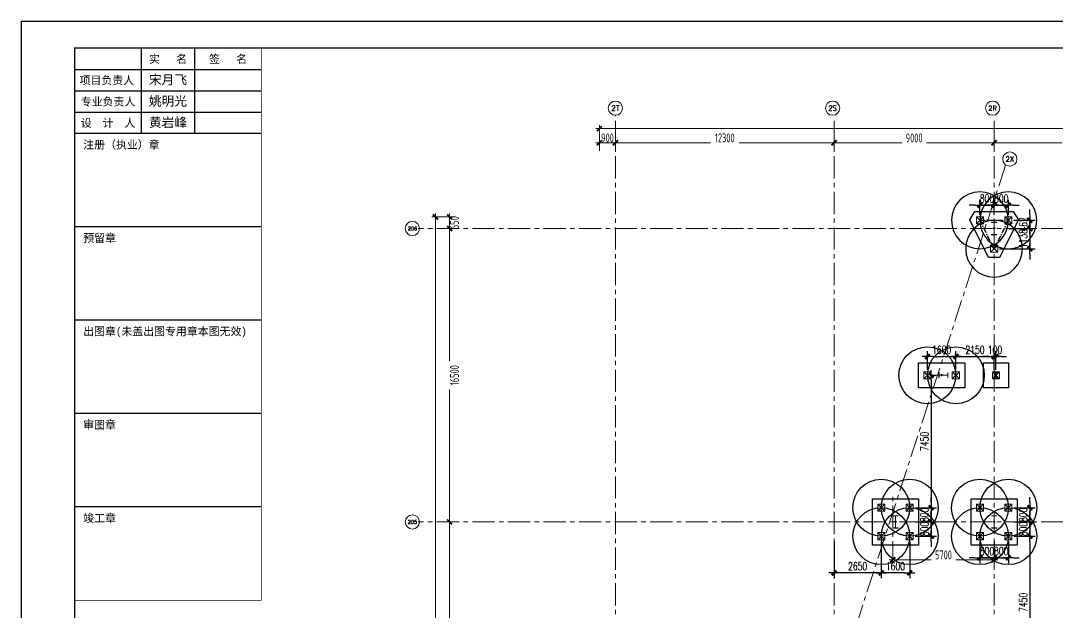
# Model space of a CAD drawing. Extents: x -1201378 to 2367219, y -619313 to 244905.
# Drawn here: x -873511 to -815206, y -3177 to 30085 of the extents above; entities that cross this region are included whole.
import ezdxf
from ezdxf.enums import TextEntityAlignment as Align

# ---------------------------------------------------------------- set-up
doc = ezdxf.new("R2010")
doc.units = 0
doc.header["$LTSCALE"] = 1000
doc.linetypes.add('CENTER', pattern=[2, 1.25, -0.25, 0.25, -0.25])
doc.layers.get('0').update_dxf_attribs({"linetype": 'CONTINUOUS'})
doc.layers.get('Defpoints').update_dxf_attribs({"linetype": 'CONTINUOUS'})
for name, color, linetype in [('0-cxFrame', 155, 'CONTINUOUS'), ('qianming', 155, 'CONTINUOUS'), ('S-DIMZ', 115, 'CONTINUOUS'), ('S-DOTE1', 140, 'CENTER'), ('S-HATCH1-W', 252, 'CONTINUOUS')]:
    doc.layers.add(name, color=color, linetype=linetype)
for name, color, linetype, lineweight in [('0-cxText', 131, 'CONTINUOUS', 25), ('S-axis', 111, 'CONTINUOUS', 0), ('S-col', 2, 'CONTINUOUS', 0), ('S-dote', 5, 'CENTER', 0), ('S-zhuang', 1, 'CONTINUOUS', 0)]:
    doc.layers.add(name, color=color, linetype=linetype, lineweight=lineweight)
doc.styles.add('_TCH_AXIS', font='COMPLEX', dxfattribs={"bigfont": 'GBCBIG'})
doc.styles.add('cx_biaoti', font='')
doc.styles.add('cx_tuming', font='simhei.ttf')
doc.styles.add('cx_tuqian1', font='')
doc.styles.add('SS1', font='tj-romans1.shx', dxfattribs={"width": 0.7, "bigfont": 'tj-hztxt1.shx'})
doc.styles.add('TSSD_Dimension', font='tssdeng.shx', dxfattribs={"width": 0.7, "bigfont": 'hztxt.shx'})
doc.styles.add('图框宋体', font='', dxfattribs={"width": 0.75})
doc.styles.add('黑体', font='simhei.ttf', dxfattribs={"width": 0.8})
doc.styles.get('cx_biaoti').set_extended_font_data('SimSun')
doc.styles.get('cx_tuqian1').set_extended_font_data('SimSun')
doc.styles.get('图框宋体').set_extended_font_data('SimSun')
doc.dimstyles.new('S-150-ARCHI', dxfattribs={"dimscale": 150, "dimtxt": 3, "dimasz": 2, "dimexe": 2, "dimexo": 2, "dimgap": 1, "dimtad": 1, "dimdec": 0, "dimzin": 0, "dimdsep": 46, "dimtxsty": 'SS1', "dimblk1": 'TT', "dimblk2": 'TT', "dimsah": 1, "dimcen": 1, "dimclrd": 256, "dimclre": 256, "dimclrt": 256, "dimadec": 0, "dimazin": 0, "dimtfac": 1, "dimtdec": 0, "dimtix": 1, "dimtmove": 2, "dimatfit": 0, "dimldrblk": 'TT', "dimfxl": 2, "dimtolj": 1, "dimtzin": 0, "dimarcsym": 0})
doc.dimstyles.new('TSSD_200_200', dxfattribs={"dimtxt": 500, "dimasz": 200, "dimexe": 200, "dimexo": 500, "dimgap": 200, "dimtad": 1, "dimdec": 0, "dimzin": 0, "dimdsep": 46, "dimtxsty": 'TSSD_Dimension', "dimblk": 'ARCHTICK', "dimcen": 0, "dimdle": 200, "dimclrt": 7, "dimadec": 0, "dimazin": 0, "dimtfac": 1, "dimtdec": 0, "dimtix": 1, "dimtmove": 2, "dimatfit": 3, "dimfxl": 1, "dimtolj": 1, "dimtzin": 0, "dimarcsym": 0})

# ---------------------------------------------------------------- blocks, each defined once
blk = doc.blocks.new('_ArchTick')
at = {"color": 0, "linetype": 'ByBlock', "const_width": 0.5}
blk.add_lwpolyline([(-0.71, -0.71), (0.71, 0.71)], dxfattribs=at)
blk = doc.blocks.new('*D63')
at = {"layer": 'Defpoints', "color": 0, "transparency": 16777216}
for p in [(-248565, -198098), (-249387, -214598), (-248565, -214598)]:
    blk.add_point(p, dxfattribs=at)
at = {"layer": 'S-axis', "color": 0, "lineweight": -2, "transparency": 16777216}
for p, q in [((-249065, -198098), (-249587, -198098)), ((-249387, -197898), (-249387, -205542)), ((-249387, -214798), (-249387, -207154)), ((-249065, -214598), (-249587, -214598))]:
    blk.add_line(p, q, dxfattribs=at)
at = {"layer": 'S-axis', "color": 0, "lineweight": -2, "transparency": 16777216, "xscale": 200, "yscale": 200, "zscale": 200}
for p, rotation in [((-249387, -198098), 90), ((-249387, -214598), 270)]:
    blk.add_blockref('_ArchTick', p, dxfattribs=dict(at, rotation=rotation))
at = {"layer": 'S-axis', "color": 7, "transparency": 16777216, "insert": (-249112, -206348), "char_height": 500, "attachment_point": 5, "rotation": 90, "style": 'TSSD_Dimension'}
blk.add_mtext('\\A1;16500', dxfattribs=at)
blk = doc.blocks.new('*D64')
at = {"layer": 'Defpoints', "color": 0, "transparency": 16777216}
for p in [(-248565, -181598), (-249387, -198098), (-248565, -198098)]:
    blk.add_point(p, dxfattribs=at)
at = {"layer": 'S-axis', "color": 0, "lineweight": -2, "transparency": 16777216}
for p, q in [((-249065, -181598), (-249587, -181598)), ((-249387, -181398), (-249387, -189042)), ((-249387, -198298), (-249387, -190654)), ((-249065, -198098), (-249587, -198098))]:
    blk.add_line(p, q, dxfattribs=at)
at = {"layer": 'S-axis', "color": 0, "lineweight": -2, "transparency": 16777216, "xscale": 200, "yscale": 200, "zscale": 200}
for p, rotation in [((-249387, -181598), 90), ((-249387, -198098), 270)]:
    blk.add_blockref('_ArchTick', p, dxfattribs=dict(at, rotation=rotation))
at = {"layer": 'S-axis', "color": 7, "transparency": 16777216, "insert": (-249112, -189848), "char_height": 500, "attachment_point": 5, "rotation": 90, "style": 'TSSD_Dimension'}
blk.add_mtext('\\A1;16500', dxfattribs=at)
blk = doc.blocks.new('*D65')
at = {"layer": 'Defpoints', "color": 0, "transparency": 16777216}
for p in [(-248565, -180948), (-249387, -181598), (-248565, -181598)]:
    blk.add_point(p, dxfattribs=at)
at = {"layer": 'S-axis', "color": 0, "lineweight": -2, "transparency": 16777216}
for p, q in [((-249065, -180948), (-249587, -180948)), ((-249387, -180748), (-249387, -181798)), ((-249065, -181598), (-249587, -181598))]:
    blk.add_line(p, q, dxfattribs=at)
at = {"layer": 'S-axis', "color": 0, "lineweight": -2, "transparency": 16777216, "xscale": 200, "yscale": 200, "zscale": 200}
for p, rotation in [((-249387, -180948), 90), ((-249387, -181598), 270)]:
    blk.add_blockref('_ArchTick', p, dxfattribs=dict(at, rotation=rotation))
at = {"layer": 'S-axis', "color": 7, "transparency": 16777216, "insert": (-249112, -181273), "char_height": 500, "attachment_point": 5, "rotation": 90, "style": 'TSSD_Dimension'}
blk.add_mtext('\\A1;650', dxfattribs=at)
blk = doc.blocks.new('*D93')
at = {"layer": 'Defpoints', "color": 0, "transparency": 16777216}
for p in [(-240058, -176778), (-240958, -177738), (-240058, -177738)]:
    blk.add_point(p, dxfattribs=at)
at = {"layer": 'S-axis', "color": 0, "lineweight": -2, "transparency": 16777216}
for p, q in [((-240958, -177238), (-240958, -176578)), ((-240058, -177238), (-240058, -176578)), ((-241158, -176778), (-239858, -176778))]:
    blk.add_line(p, q, dxfattribs=at)
at = {"layer": 'S-axis', "color": 0, "lineweight": -2, "transparency": 16777216, "xscale": 200, "yscale": 200, "zscale": 200, "rotation": 180}
blk.add_blockref('_ArchTick', (-240958, -176778), dxfattribs=at)
at = {"layer": 'S-axis', "color": 0, "lineweight": -2, "transparency": 16777216, "xscale": 200, "yscale": 200, "zscale": 200}
blk.add_blockref('_ArchTick', (-240058, -176778), dxfattribs=at)
at = {"layer": 'S-axis', "color": 7, "transparency": 16777216, "insert": (-240508, -176503), "char_height": 500, "attachment_point": 5, "style": 'TSSD_Dimension'}
blk.add_mtext('\\A1;900', dxfattribs=at)
blk = doc.blocks.new('*D94')
at = {"layer": 'Defpoints', "color": 0, "transparency": 16777216}
for p in [(-227758, -176778), (-240058, -177738), (-227758, -177738)]:
    blk.add_point(p, dxfattribs=at)
at = {"layer": 'S-axis', "color": 0, "lineweight": -2, "transparency": 16777216}
for p, q in [((-240058, -177238), (-240058, -176578)), ((-227758, -177238), (-227758, -176578)), ((-240258, -176778), (-234714, -176778)), ((-227558, -176778), (-233103, -176778))]:
    blk.add_line(p, q, dxfattribs=at)
at = {"layer": 'S-axis', "color": 0, "lineweight": -2, "transparency": 16777216, "xscale": 200, "yscale": 200, "zscale": 200, "rotation": 180}
blk.add_blockref('_ArchTick', (-240058, -176778), dxfattribs=at)
at = {"layer": 'S-axis', "color": 0, "lineweight": -2, "transparency": 16777216, "xscale": 200, "yscale": 200, "zscale": 200}
blk.add_blockref('_ArchTick', (-227758, -176778), dxfattribs=at)
at = {"layer": 'S-axis', "color": 7, "transparency": 16777216, "insert": (-233908, -176503), "char_height": 500, "attachment_point": 5, "style": 'TSSD_Dimension'}
blk.add_mtext('\\A1;12300', dxfattribs=at)
blk = doc.blocks.new('*D95')
at = {"layer": 'Defpoints', "color": 0, "transparency": 16777216}
for p in [(-218758, -176778), (-227758, -177738), (-218758, -177738)]:
    blk.add_point(p, dxfattribs=at)
at = {"layer": 'S-axis', "color": 0, "lineweight": -2, "transparency": 16777216}
for p, q in [((-227758, -177238), (-227758, -176578)), ((-218758, -177238), (-218758, -176578)), ((-227958, -176778), (-223957, -176778)), ((-218558, -176778), (-222560, -176778))]:
    blk.add_line(p, q, dxfattribs=at)
at = {"layer": 'S-axis', "color": 0, "lineweight": -2, "transparency": 16777216, "xscale": 200, "yscale": 200, "zscale": 200, "rotation": 180}
blk.add_blockref('_ArchTick', (-227758, -176778), dxfattribs=at)
at = {"layer": 'S-axis', "color": 0, "lineweight": -2, "transparency": 16777216, "xscale": 200, "yscale": 200, "zscale": 200}
blk.add_blockref('_ArchTick', (-218758, -176778), dxfattribs=at)
at = {"layer": 'S-axis', "color": 7, "transparency": 16777216, "insert": (-223258, -176503), "char_height": 500, "attachment_point": 5, "style": 'TSSD_Dimension'}
blk.add_mtext('\\A1;9000', dxfattribs=at)
blk = doc.blocks.new('*D96')
at = {"layer": 'Defpoints', "color": 0, "transparency": 16777216}
for p in [(-209758, -176778), (-218758, -177738), (-209758, -177738)]:
    blk.add_point(p, dxfattribs=at)
at = {"layer": 'S-axis', "color": 0, "lineweight": -2, "transparency": 16777216}
for p, q in [((-218758, -177238), (-218758, -176578)), ((-209758, -177238), (-209758, -176578)), ((-218958, -176778), (-214957, -176778)), ((-209558, -176778), (-213560, -176778))]:
    blk.add_line(p, q, dxfattribs=at)
at = {"layer": 'S-axis', "color": 0, "lineweight": -2, "transparency": 16777216, "xscale": 200, "yscale": 200, "zscale": 200, "rotation": 180}
blk.add_blockref('_ArchTick', (-218758, -176778), dxfattribs=at)
at = {"layer": 'S-axis', "color": 0, "lineweight": -2, "transparency": 16777216, "xscale": 200, "yscale": 200, "zscale": 200}
blk.add_blockref('_ArchTick', (-209758, -176778), dxfattribs=at)
at = {"layer": 'S-axis', "color": 7, "transparency": 16777216, "insert": (-214258, -176503), "char_height": 500, "attachment_point": 5, "style": 'TSSD_Dimension'}
blk.add_mtext('\\A1;9000', dxfattribs=at)
blk = doc.blocks.new('*D112')
at = {"layer": 'Defpoints', "color": 0, "transparency": 16777216}
for p in [(-82958, -175978), (-240958, -177638), (-82958, -177638)]:
    blk.add_point(p, dxfattribs=at)
at = {"layer": 'S-axis', "color": 0, "lineweight": -2, "transparency": 16777216}
for p, q in [((-241158, -175978), (-162899, -175978)), ((-240958, -177138), (-240958, -175778)), ((-82758, -175978), (-161018, -175978)), ((-82958, -177138), (-82958, -175778))]:
    blk.add_line(p, q, dxfattribs=at)
at = {"layer": 'S-axis', "color": 0, "lineweight": -2, "transparency": 16777216, "xscale": 200, "yscale": 200, "zscale": 200, "rotation": 180}
blk.add_blockref('_ArchTick', (-240958, -175978), dxfattribs=at)
at = {"layer": 'S-axis', "color": 0, "lineweight": -2, "transparency": 16777216, "xscale": 200, "yscale": 200, "zscale": 200}
blk.add_blockref('_ArchTick', (-82958, -175978), dxfattribs=at)
at = {"layer": 'S-axis', "color": 7, "transparency": 16777216, "insert": (-161958, -175703), "char_height": 500, "attachment_point": 5, "style": 'TSSD_Dimension'}
blk.add_mtext('\\A1;158000', dxfattribs=at)
blk = doc.blocks.new('*D114')
at = {"layer": 'Defpoints', "color": 0, "transparency": 16777216}
for p in [(-248665, -180948), (-250187, -264748), (-248665, -264748)]:
    blk.add_point(p, dxfattribs=at)
at = {"layer": 'S-axis', "color": 0, "lineweight": -2, "transparency": 16777216}
for p, q in [((-249165, -180948), (-250387, -180948)), ((-250187, -180748), (-250187, -222015)), ((-250187, -264948), (-250187, -223681)), ((-249165, -264748), (-250387, -264748))]:
    blk.add_line(p, q, dxfattribs=at)
at = {"layer": 'S-axis', "color": 0, "lineweight": -2, "transparency": 16777216, "xscale": 200, "yscale": 200, "zscale": 200}
for p, rotation in [((-250187, -180948), 90), ((-250187, -264748), 270)]:
    blk.add_blockref('_ArchTick', p, dxfattribs=dict(at, rotation=rotation))
at = {"layer": 'S-axis', "color": 7, "transparency": 16777216, "insert": (-249912, -222848), "char_height": 500, "attachment_point": 5, "rotation": 90, "style": 'TSSD_Dimension'}
blk.add_mtext('\\A1;83800', dxfattribs=at)
blk = doc.blocks.new('*D115')
at = {"layer": 'Defpoints', "color": 0, "transparency": 16777216}
for p in [(-224458, -199188), (-218758, -199188), (-218758, -200226)]:
    blk.add_point(p, dxfattribs=at)
at = {"layer": 'S-axis', "color": 0, "lineweight": -2, "transparency": 16777216}
for p, q in [((-224458, -199688), (-224458, -200426)), ((-218758, -199688), (-218758, -200426)), ((-224658, -200226), (-222307, -200226)), ((-218558, -200226), (-220910, -200226))]:
    blk.add_line(p, q, dxfattribs=at)
at = {"layer": 'S-axis', "color": 0, "lineweight": -2, "transparency": 16777216, "xscale": 200, "yscale": 200, "zscale": 200, "rotation": 180}
blk.add_blockref('_ArchTick', (-224458, -200226), dxfattribs=at)
at = {"layer": 'S-axis', "color": 0, "lineweight": -2, "transparency": 16777216, "xscale": 200, "yscale": 200, "zscale": 200}
blk.add_blockref('_ArchTick', (-218758, -200226), dxfattribs=at)
at = {"layer": 'S-axis', "color": 7, "transparency": 16777216, "insert": (-221608, -199951), "char_height": 500, "attachment_point": 5, "style": 'TSSD_Dimension'}
blk.add_mtext('\\A1;5700', dxfattribs=at)
blk = doc.blocks.new('nt66')
at = {"layer": 'S-col'}
blk.add_lwpolyline([(-195790, 766820), (-195490, 766820), (-195490, 766808), (-195636, 766808), (-195636, 766132), (-195490, 766132), (-195490, 766120), (-195790, 766120), (-195790, 766132), (-195644, 766132), (-195644, 766808), (-195790, 766808)], close=True, dxfattribs=at)
blk = doc.blocks.new('33333')
for p in [(-68214, -43900), (-73764, -60400), (-68214, -60400)]:
    blk.add_blockref('nt66', p)
blk = doc.blocks.new('S-ZHUANG-400')
at = {"layer": 'S-zhuang'}
for p, q in [((200, -200), (-200, 200)), ((-200, -200), (200, 200))]:
    blk.add_line(p, q, dxfattribs=at)
blk.add_lwpolyline([(-200, 200), (200, 200), (200, -200), (-200, -200)], close=True, dxfattribs=at)
blk = doc.blocks.new('CT4')
at = {"layer": 'Defpoints'}
for centre in [(-100831, -168442), (-99231, -168442), (-100831, -170042), (-99231, -170042)]:
    blk.add_circle(centre, 1600, dxfattribs=at)
at = {"layer": 'S-DOTE1', "ltscale": 0.25}
for p, q in [((-99971, -169242), (-100091, -169242)), ((-100031, -169182), (-100031, -169302))]:
    blk.add_line(p, q, dxfattribs=at)
at = {"layer": 'S-HATCH1-W'}
blk.add_lwpolyline([(-101331, -170542), (-101331, -167942), (-98731, -167942), (-98731, -170542)], close=True, dxfattribs=at)
at = {"layer": 'S-zhuang', "rotation": 90.00000000000001}
for p in [(-100831, -168442), (-99231, -168442), (-100831, -170042), (-99231, -170042)]:
    blk.add_blockref('S-ZHUANG-400', p, dxfattribs=at)
blk = doc.blocks.new('CT3')
at = {"layer": 'Defpoints'}
for centre in [(-101758, -256416), (-102558, -258016), (-100958, -258016)]:
    blk.add_circle(centre, 1600, dxfattribs=at)
at = {"layer": 'S-DOTE1', "ltscale": 0.25}
for p, q in [((-101698, -257554), (-101818, -257554)), ((-101758, -257494), (-101758, -257614))]:
    blk.add_line(p, q, dxfattribs=at)
at = {"layer": 'S-DOTE1', "linetype": 'CENTER', "ltscale": 0.25}
blk.add_lwpolyline([(-100958, -258016), (-101758, -256416), (-102558, -258016)], close=True, dxfattribs=at)
at = {"layer": 'S-HATCH1-W'}
blk.add_lwpolyline([(-101449, -255916), (-102067, -255916), (-103130, -258042), (-102837, -258516), (-100680, -258516), (-100387, -258042)], close=True, dxfattribs=at)
at = {"layer": 'S-zhuang', "rotation": 90.00000000000001}
for p in [(-101758, -256416), (-102558, -258016), (-100958, -258016)]:
    blk.add_blockref('S-ZHUANG-400', p, dxfattribs=at)
blk = doc.blocks.new('CT2')
at = {"layer": 'Defpoints'}
for centre in [(-193625, -186366), (-193625, -187966)]:
    blk.add_circle(centre, 1600, dxfattribs=at)
at = {"layer": 'S-DOTE1', "ltscale": 0.25}
for p, q in [((-193625, -187226), (-193625, -187106)), ((-193565, -187166), (-193685, -187166))]:
    blk.add_line(p, q, dxfattribs=at)
at = {"layer": 'S-HATCH1-W'}
blk.add_lwpolyline([(-194325, -185866), (-192925, -185866), (-192925, -188466), (-194325, -188466)], close=True, dxfattribs=at)
at = {"layer": 'S-zhuang'}
for p in [(-193625, -186366), (-193625, -187966)]:
    blk.add_blockref('S-ZHUANG-400', p, dxfattribs=at)
blk = doc.blocks.new('zjcx_lan_xinxi(Dragon)')
for p, q in [((7000, -3200), (0, -3200)), ((7000, -6700), (0, -6700)), ((7000, -10200), (0, -10200)), ((7000, -13700), (0, -13700)), ((7000, -17200), (0, -17200))]:
    blk.add_line(p, q)
at = {"const_width": 25}
blk.add_lwpolyline([(0, -20700), (7000, -20700), (7000, 0), (0, 0)], close=True, dxfattribs=at)
for points in [[(2500, -3200), (2500, 0)], [(4500, -3200), (4500, 0)], [(0, -800), (7000, -800)], [(0, -1600), (7000, -1600)], [(0, -2400), (7000, -2400)]]:
    blk.add_lwpolyline(points)
for points in [[(7000, -3200), (7000, 0)], [(0, -3200), (7000, -3200)], [(0, -20700), (7000, -20700), (7000, -3200)], [(0, -20700), (7000, -20700)]]:
    blk.add_lwpolyline(points, dxfattribs=at)
at = {"style": '图框宋体'}
for s, p in [('实   名', (3500, -400)), ('签   名', (5750, -400)), ('项目负责人', (1204, -1200)), ('专业负责人', (1250, -2000)), ('设  计  人', (1250, -2800))]:
    blk.add_text(s, height=300, dxfattribs=at).set_placement(p, align=Align.MIDDLE)
for s, p in [('注册（执业）章', (318, -3771)), ('预留章', (318, -7271)), ('出图章(未盖出图专用章本图无效)', (318, -10771)), ('审图章', (318, -14271)), ('竣工章', (318, -17771))]:
    blk.add_text(s, height=300, dxfattribs=at).set_placement(p)
blk = doc.blocks.new('T-信息(Dragon)')
at = {"layer": '0-cxFrame'}
blk.add_blockref('zjcx_lan_xinxi(Dragon)', (0, 0), dxfattribs=at)
at = {"layer": 'qianming', "color": 3, "style": 'cx_biaoti'}
for s, p in [('宋月飞', (3497, -1185)), ('姚明光', (3497, -1985)), ('黄岩峰', (3497, -2785))]:
    blk.add_text(s, height=350, dxfattribs=at).set_placement(p, align=Align.MIDDLE_CENTER)
blk = doc.blocks.new('TK22.A0 L(Dragon)')
at = {"layer": '0-cxFrame', "color": 7, "const_width": 0.5}
blk.add_lwpolyline([(0, 0), (-1486, 0), (-1486, 841), (0, 841)], close=True, dxfattribs=at)
at = {"layer": '0-cxFrame', "const_width": 0.5}
blk.add_lwpolyline([(-80, 10), (-1466, 10), (-1466, 831), (-80, 831)], close=True, dxfattribs=at)
at = {"layer": '0-cxFrame', "xscale": 0.009999999999999998, "yscale": 0.009999999999999998, "zscale": 0.009999999999999998}
blk.add_blockref('T-信息(Dragon)', (-1466, 831), dxfattribs=at)
at = {"style": '黑体', "flags": 4}
blk.add_attdef('图幅', text='', height=3.3, dxfattribs=at).set_placement((-40, 3), align=Align.RIGHT)
at = {"layer": '0-cxText', "flags": 4}
for tag, height, style, p in [('建设单位', 3.5, 'cx_tuming', (-45, 240)), ('项目名称', 3.5, 'cx_tuming', (-45, 210)), ('子项名称', 3.5, 'cx_tuming', (-45, 180)), ('工程编号', 3.3, 'cx_tuqian1', (-35, 165)), ('图名1', 3.5, 'cx_tuming', (-45, 87)), ('图名2', 3.5, 'cx_tuming', (-45, 79)), ('图名3', 3.5, 'cx_tuming', (-45, 71)), ('出图日期', 3.3, 'cx_tuqian1', (-39, 60)), ('专业', 3.3, 'cx_tuqian1', (-55, 52)), ('图号', 3.3, 'cx_tuqian1', (-55, 44)), ('版次', 3.3, 'cx_tuqian1', (-20, 44))]:
    blk.add_attdef(tag, text='', height=height, dxfattribs=dict(at, style=style)).set_placement(p, align=Align.MIDDLE)
at = {"layer": 'Defpoints', "color": 6, "flags": 4}
for tag, height, style, p in [('tufu', 3.3, '黑体', (-12, 12)), ('dwfname', 4, 'cx_tuqian1', (-80, 3))]:
    blk.add_attdef(tag, text='', height=height, dxfattribs=dict(at, style=style)).set_placement(p, align=Align.RIGHT)
blk = doc.blocks.new('TT')
blk.add_line((-0.97, 0), (0.97, 0))
at = {"const_width": 0.45}
blk.add_lwpolyline([(-0.44, -0.44), (0.44, 0.44)], dxfattribs=at)
blk = doc.blocks.new('*D397')
at = {"layer": 'Defpoints', "color": 0, "transparency": 16777216}
for p in [(-819558, 1102), (-818758, 1102), (-818758, -111)]:
    blk.add_point(p, dxfattribs=at)
at = {"layer": 'S-DIMZ', "lineweight": -2, "transparency": 16777216}
for p, q in [((-819558, 802), (-819558, -411)), ((-818758, 802), (-818758, -411)), ((-819858, -111), (-820158, -111)), ((-819558, -111), (-818758, -111)), ((-818458, -111), (-818158, -111))]:
    blk.add_line(p, q, dxfattribs=at)
at = {"layer": 'S-DIMZ', "lineweight": -2, "transparency": 16777216, "xscale": 300, "yscale": 300, "zscale": 300}
blk.add_blockref('TT', (-819558, -111), dxfattribs=at)
at = {"layer": 'S-DIMZ', "lineweight": -2, "transparency": 16777216, "xscale": 300, "yscale": 300, "zscale": 300, "rotation": 180}
blk.add_blockref('TT', (-818758, -111), dxfattribs=at)
at = {"layer": 'S-DIMZ', "transparency": 16777216, "insert": (-819158, 264), "char_height": 450, "attachment_point": 5, "style": 'SS1'}
blk.add_mtext('\\A1;800', dxfattribs=at)
blk = doc.blocks.new('*D398')
at = {"layer": 'Defpoints', "color": 0, "transparency": 16777216}
for p in [(-818758, 1102), (-817958, 1102), (-817958, -111)]:
    blk.add_point(p, dxfattribs=at)
at = {"layer": 'S-DIMZ', "lineweight": -2, "transparency": 16777216}
for p, q in [((-818758, 802), (-818758, -411)), ((-817958, 802), (-817958, -411)), ((-819058, -111), (-819358, -111)), ((-818758, -111), (-817958, -111)), ((-817658, -111), (-817358, -111))]:
    blk.add_line(p, q, dxfattribs=at)
at = {"layer": 'S-DIMZ', "lineweight": -2, "transparency": 16777216, "xscale": 300, "yscale": 300, "zscale": 300}
blk.add_blockref('TT', (-818758, -111), dxfattribs=at)
at = {"layer": 'S-DIMZ', "lineweight": -2, "transparency": 16777216, "xscale": 300, "yscale": 300, "zscale": 300, "rotation": 180}
blk.add_blockref('TT', (-817958, -111), dxfattribs=at)
at = {"layer": 'S-DIMZ', "transparency": 16777216, "insert": (-818358, 264), "char_height": 450, "attachment_point": 5, "style": 'SS1'}
blk.add_mtext('\\A1;800', dxfattribs=at)
blk = doc.blocks.new('*D399')
at = {"layer": 'Defpoints', "color": 0, "transparency": 16777216}
for p in [(-817958, 2702), (-817958, 1902), (-816746, 1902)]:
    blk.add_point(p, dxfattribs=at)
at = {"layer": 'S-DIMZ', "lineweight": -2, "transparency": 16777216}
for p, q in [((-816746, 3002), (-816746, 3302)), ((-817658, 2702), (-816446, 2702)), ((-816746, 2702), (-816746, 1902)), ((-817658, 1902), (-816446, 1902)), ((-816746, 1602), (-816746, 1302))]:
    blk.add_line(p, q, dxfattribs=at)
at = {"layer": 'S-DIMZ', "lineweight": -2, "transparency": 16777216, "xscale": 300, "yscale": 300, "zscale": 300}
for p, rotation in [((-816746, 2702), 270), ((-816746, 1902), 90)]:
    blk.add_blockref('TT', p, dxfattribs=dict(at, rotation=rotation))
at = {"layer": 'S-DIMZ', "transparency": 16777216, "insert": (-817121, 2302), "char_height": 450, "attachment_point": 5, "rotation": 90, "style": 'SS1'}
blk.add_mtext('\\A1;800', dxfattribs=at)
blk = doc.blocks.new('*D400')
at = {"layer": 'Defpoints', "color": 0, "transparency": 16777216}
for p in [(-817958, 1902), (-817958, 1102), (-816746, 1102)]:
    blk.add_point(p, dxfattribs=at)
at = {"layer": 'S-DIMZ', "lineweight": -2, "transparency": 16777216}
for p, q in [((-816746, 2202), (-816746, 2502)), ((-817658, 1902), (-816446, 1902)), ((-816746, 1902), (-816746, 1102)), ((-817658, 1102), (-816446, 1102)), ((-816746, 802), (-816746, 502))]:
    blk.add_line(p, q, dxfattribs=at)
at = {"layer": 'S-DIMZ', "lineweight": -2, "transparency": 16777216, "xscale": 300, "yscale": 300, "zscale": 300}
for p, rotation in [((-816746, 1902), 270), ((-816746, 1102), 90)]:
    blk.add_blockref('TT', p, dxfattribs=dict(at, rotation=rotation))
at = {"layer": 'S-DIMZ', "transparency": 16777216, "insert": (-817121, 1502), "char_height": 450, "attachment_point": 5, "rotation": 90, "style": 'SS1'}
blk.add_mtext('\\A1;800', dxfattribs=at)
blk = doc.blocks.new('*D418')
at = {"layer": 'Defpoints', "color": 0, "transparency": 16777216}
for p in [(-818758, 19711), (-819558, 18864), (-818758, 18864)]:
    blk.add_point(p, dxfattribs=at)
at = {"layer": 'S-DIMZ', "lineweight": -2, "transparency": 16777216}
for p, q in [((-819558, 19164), (-819558, 20011)), ((-818758, 19164), (-818758, 20011)), ((-819858, 19711), (-820158, 19711)), ((-819558, 19711), (-818758, 19711)), ((-818458, 19711), (-818158, 19711))]:
    blk.add_line(p, q, dxfattribs=at)
at = {"layer": 'S-DIMZ', "lineweight": -2, "transparency": 16777216, "xscale": 300, "yscale": 300, "zscale": 300}
blk.add_blockref('TT', (-819558, 19711), dxfattribs=at)
at = {"layer": 'S-DIMZ', "lineweight": -2, "transparency": 16777216, "xscale": 300, "yscale": 300, "zscale": 300, "rotation": 180}
blk.add_blockref('TT', (-818758, 19711), dxfattribs=at)
at = {"layer": 'S-DIMZ', "transparency": 16777216, "insert": (-819158, 20086), "char_height": 450, "attachment_point": 5, "style": 'SS1'}
blk.add_mtext('\\A1;800', dxfattribs=at)
blk = doc.blocks.new('*D413')
at = {"layer": 'Defpoints', "color": 0, "transparency": 16777216}
for p in [(-817958, 19711), (-818758, 18864), (-817958, 18864)]:
    blk.add_point(p, dxfattribs=at)
at = {"layer": 'S-DIMZ', "lineweight": -2, "transparency": 16777216}
for p, q in [((-818758, 19164), (-818758, 20011)), ((-817958, 19164), (-817958, 20011)), ((-819058, 19711), (-819358, 19711)), ((-818758, 19711), (-817958, 19711)), ((-817658, 19711), (-817358, 19711))]:
    blk.add_line(p, q, dxfattribs=at)
at = {"layer": 'S-DIMZ', "lineweight": -2, "transparency": 16777216, "xscale": 300, "yscale": 300, "zscale": 300}
blk.add_blockref('TT', (-818758, 19711), dxfattribs=at)
at = {"layer": 'S-DIMZ', "lineweight": -2, "transparency": 16777216, "xscale": 300, "yscale": 300, "zscale": 300, "rotation": 180}
blk.add_blockref('TT', (-817958, 19711), dxfattribs=at)
at = {"layer": 'S-DIMZ', "transparency": 16777216, "insert": (-818358, 20086), "char_height": 450, "attachment_point": 5, "style": 'SS1'}
blk.add_mtext('\\A1;800', dxfattribs=at)
blk = doc.blocks.new('*D420')
at = {"layer": 'Defpoints', "color": 0, "transparency": 16777216}
for p in [(-823508, 2702), (-823508, 1902), (-822296, 1902)]:
    blk.add_point(p, dxfattribs=at)
at = {"layer": 'S-DIMZ', "lineweight": -2, "transparency": 16777216}
for p, q in [((-822296, 3002), (-822296, 3302)), ((-823208, 2702), (-821996, 2702)), ((-822296, 2702), (-822296, 1902)), ((-823208, 1902), (-821996, 1902)), ((-822296, 1602), (-822296, 1302))]:
    blk.add_line(p, q, dxfattribs=at)
at = {"layer": 'S-DIMZ', "lineweight": -2, "transparency": 16777216, "xscale": 300, "yscale": 300, "zscale": 300}
for p, rotation in [((-822296, 2702), 270), ((-822296, 1902), 90)]:
    blk.add_blockref('TT', p, dxfattribs=dict(at, rotation=rotation))
at = {"layer": 'S-DIMZ', "transparency": 16777216, "insert": (-822671, 2302), "char_height": 450, "attachment_point": 5, "rotation": 90, "style": 'SS1'}
blk.add_mtext('\\A1;800', dxfattribs=at)
blk = doc.blocks.new('*D421')
at = {"layer": 'Defpoints', "color": 0, "transparency": 16777216}
for p in [(-823508, 1902), (-823508, 1102), (-822296, 1102)]:
    blk.add_point(p, dxfattribs=at)
at = {"layer": 'S-DIMZ', "lineweight": -2, "transparency": 16777216}
for p, q in [((-822296, 2202), (-822296, 2502)), ((-823208, 1902), (-821996, 1902)), ((-822296, 1902), (-822296, 1102)), ((-823208, 1102), (-821996, 1102)), ((-822296, 802), (-822296, 502))]:
    blk.add_line(p, q, dxfattribs=at)
at = {"layer": 'S-DIMZ', "lineweight": -2, "transparency": 16777216, "xscale": 300, "yscale": 300, "zscale": 300}
for p, rotation in [((-822296, 1902), 270), ((-822296, 1102), 90)]:
    blk.add_blockref('TT', p, dxfattribs=dict(at, rotation=rotation))
at = {"layer": 'S-DIMZ', "transparency": 16777216, "insert": (-822671, 1502), "char_height": 450, "attachment_point": 5, "rotation": 90, "style": 'SS1'}
blk.add_mtext('\\A1;800', dxfattribs=at)
blk = doc.blocks.new('*D422')
at = {"layer": 'Defpoints', "color": 0, "transparency": 16777216}
for p in [(-825108, 1102), (-823508, 1102), (-825108, -962)]:
    blk.add_point(p, dxfattribs=at)
at = {"layer": 'S-DIMZ', "lineweight": -2, "transparency": 16777216}
for p, q in [((-825108, 802), (-825108, -1262)), ((-823508, 802), (-823508, -1262)), ((-823808, -962), (-824808, -962))]:
    blk.add_line(p, q, dxfattribs=at)
at = {"layer": 'S-DIMZ', "lineweight": -2, "transparency": 16777216, "xscale": 300, "yscale": 300, "zscale": 300, "rotation": 180}
blk.add_blockref('TT', (-825108, -962), dxfattribs=at)
at = {"layer": 'S-DIMZ', "lineweight": -2, "transparency": 16777216, "xscale": 300, "yscale": 300, "zscale": 300}
blk.add_blockref('TT', (-823508, -962), dxfattribs=at)
at = {"layer": 'S-DIMZ', "transparency": 16777216, "insert": (-824308, -587), "char_height": 450, "attachment_point": 5, "style": 'SS1'}
blk.add_mtext('\\A1;1600', dxfattribs=at)
blk = doc.blocks.new('*D423')
at = {"layer": 'Defpoints', "color": 0, "transparency": 16777216}
for p in [(-827758, 1102), (-825108, 1102), (-827758, -962)]:
    blk.add_point(p, dxfattribs=at)
at = {"layer": 'S-DIMZ', "lineweight": -2, "transparency": 16777216}
for p, q in [((-827758, 802), (-827758, -1262)), ((-825108, 802), (-825108, -1262)), ((-825408, -962), (-827458, -962))]:
    blk.add_line(p, q, dxfattribs=at)
at = {"layer": 'S-DIMZ', "lineweight": -2, "transparency": 16777216, "xscale": 300, "yscale": 300, "zscale": 300, "rotation": 180}
blk.add_blockref('TT', (-827758, -962), dxfattribs=at)
at = {"layer": 'S-DIMZ', "lineweight": -2, "transparency": 16777216, "xscale": 300, "yscale": 300, "zscale": 300}
blk.add_blockref('TT', (-825108, -962), dxfattribs=at)
at = {"layer": 'S-DIMZ', "transparency": 16777216, "insert": (-826433, -587), "char_height": 450, "attachment_point": 5, "style": 'SS1'}
blk.add_mtext('\\A1;2650', dxfattribs=at)
blk = doc.blocks.new('*D452')
at = {"layer": 'Defpoints', "color": 0, "transparency": 16777216}
for p in [(-820908, 11204), (-822508, 10152), (-820908, 10152)]:
    blk.add_point(p, dxfattribs=at)
at = {"layer": 'S-DIMZ', "lineweight": -2, "transparency": 16777216}
for p, q in [((-822508, 10452), (-822508, 11504)), ((-822208, 11204), (-821208, 11204)), ((-820908, 10452), (-820908, 11504))]:
    blk.add_line(p, q, dxfattribs=at)
at = {"layer": 'S-DIMZ', "lineweight": -2, "transparency": 16777216, "xscale": 300, "yscale": 300, "zscale": 300, "rotation": 180}
blk.add_blockref('TT', (-822508, 11204), dxfattribs=at)
at = {"layer": 'S-DIMZ', "lineweight": -2, "transparency": 16777216, "xscale": 300, "yscale": 300, "zscale": 300}
blk.add_blockref('TT', (-820908, 11204), dxfattribs=at)
at = {"layer": 'S-DIMZ', "transparency": 16777216, "insert": (-821708, 11579), "char_height": 450, "attachment_point": 5, "style": 'SS1'}
blk.add_mtext('\\A1;1600', dxfattribs=at)
blk = doc.blocks.new('*D453')
at = {"layer": 'Defpoints', "color": 0, "transparency": 16777216}
for p in [(-818758, 11204), (-820908, 10152), (-818758, 10152)]:
    blk.add_point(p, dxfattribs=at)
at = {"layer": 'S-DIMZ', "lineweight": -2, "transparency": 16777216}
for p, q in [((-820908, 10452), (-820908, 11504)), ((-820608, 11204), (-819058, 11204)), ((-818758, 10452), (-818758, 11504))]:
    blk.add_line(p, q, dxfattribs=at)
at = {"layer": 'S-DIMZ', "lineweight": -2, "transparency": 16777216, "xscale": 300, "yscale": 300, "zscale": 300, "rotation": 180}
blk.add_blockref('TT', (-820908, 11204), dxfattribs=at)
at = {"layer": 'S-DIMZ', "lineweight": -2, "transparency": 16777216, "xscale": 300, "yscale": 300, "zscale": 300}
blk.add_blockref('TT', (-818758, 11204), dxfattribs=at)
at = {"layer": 'S-DIMZ', "transparency": 16777216, "insert": (-819833, 11579), "char_height": 450, "attachment_point": 5, "style": 'SS1'}
blk.add_mtext('\\A1;2150', dxfattribs=at)
blk = doc.blocks.new('*D455')
at = {"layer": 'Defpoints', "color": 0, "transparency": 16777216}
for p in [(-822508, 10152), (-822602, 2702), (-822296, 2702)]:
    blk.add_point(p, dxfattribs=at)
at = {"layer": 'S-DIMZ', "lineweight": -2, "transparency": 16777216}
for p, q in [((-822208, 10152), (-821996, 10152)), ((-822296, 9852), (-822296, 3002)), ((-822302, 2702), (-821996, 2702))]:
    blk.add_line(p, q, dxfattribs=at)
at = {"layer": 'S-DIMZ', "lineweight": -2, "transparency": 16777216, "xscale": 300, "yscale": 300, "zscale": 300}
for p, rotation in [((-822296, 10152), 90), ((-822296, 2702), 270)]:
    blk.add_blockref('TT', p, dxfattribs=dict(at, rotation=rotation))
at = {"layer": 'S-DIMZ', "transparency": 16777216, "insert": (-822671, 6427), "char_height": 450, "attachment_point": 5, "rotation": 90, "style": 'SS1'}
blk.add_mtext('\\A1;7450', dxfattribs=at)
blk = doc.blocks.new('CT1')
at = {"layer": 'S-HATCH1-W'}
blk.add_lwpolyline([(-91607, -249948), (-91607, -248548), (-90207, -248548), (-90207, -249948)], close=True, dxfattribs=at)
at = {"layer": 'S-zhuang', "rotation": 90.00000000000001}
blk.add_blockref('S-ZHUANG-400', (-90907, -249248), dxfattribs=at)
blk = doc.blocks.new('*D1143')
at = {"layer": 'Defpoints', "color": 0, "transparency": 16777216}
for p in [(-818658, 11204), (-818758, 10152), (-818658, 10152)]:
    blk.add_point(p, dxfattribs=at)
at = {"layer": 'S-DIMZ', "lineweight": -2, "transparency": 16777216}
for p, q in [((-819058, 11204), (-819358, 11204)), ((-818758, 10452), (-818758, 11504)), ((-818758, 11204), (-818658, 11204)), ((-818658, 10452), (-818658, 11504)), ((-818358, 11204), (-818058, 11204))]:
    blk.add_line(p, q, dxfattribs=at)
at = {"layer": 'S-DIMZ', "lineweight": -2, "transparency": 16777216, "xscale": 300, "yscale": 300, "zscale": 300}
blk.add_blockref('TT', (-818758, 11204), dxfattribs=at)
at = {"layer": 'S-DIMZ', "lineweight": -2, "transparency": 16777216, "xscale": 300, "yscale": 300, "zscale": 300, "rotation": 180}
blk.add_blockref('TT', (-818658, 11204), dxfattribs=at)
at = {"layer": 'S-DIMZ', "transparency": 16777216, "insert": (-818708, 11579), "char_height": 450, "attachment_point": 5, "style": 'SS1'}
blk.add_mtext('\\A1;100', dxfattribs=at)
blk = doc.blocks.new('*D1150')
at = {"layer": 'Defpoints', "color": 0, "transparency": 16777216}
for p in [(-817958, 1102), (-818758, -6348), (-816746, -6348)]:
    blk.add_point(p, dxfattribs=at)
at = {"layer": 'S-DIMZ', "lineweight": -2, "transparency": 16777216}
for p, q in [((-817658, 1102), (-816446, 1102)), ((-816746, 802), (-816746, -6048)), ((-818458, -6348), (-816446, -6348))]:
    blk.add_line(p, q, dxfattribs=at)
at = {"layer": 'S-DIMZ', "lineweight": -2, "transparency": 16777216, "xscale": 300, "yscale": 300, "zscale": 300}
for p, rotation in [((-816746, 1102), 90), ((-816746, -6348), 270)]:
    blk.add_blockref('TT', p, dxfattribs=dict(at, rotation=rotation))
at = {"layer": 'S-DIMZ', "transparency": 16777216, "insert": (-817121, -2623), "char_height": 450, "attachment_point": 5, "rotation": 90, "style": 'SS1'}
blk.add_mtext('\\A1;7450', dxfattribs=at)
blk = doc.blocks.new('*D1218')
at = {"layer": 'Defpoints', "color": 0, "transparency": 16777216}
for p in [(-817958, 18864), (-818225, 18402), (-816749, 18402)]:
    blk.add_point(p, dxfattribs=at)
at = {"layer": 'S-DIMZ', "lineweight": -2, "transparency": 16777216}
for p, q in [((-816749, 19164), (-816749, 19464)), ((-817658, 18864), (-816449, 18864)), ((-816749, 18864), (-816749, 18402)), ((-817925, 18402), (-816449, 18402)), ((-816749, 18102), (-816749, 17802))]:
    blk.add_line(p, q, dxfattribs=at)
at = {"layer": 'S-DIMZ', "lineweight": -2, "transparency": 16777216, "xscale": 300, "yscale": 300, "zscale": 300}
for p, rotation in [((-816749, 18864), 270), ((-816749, 18402), 90)]:
    blk.add_blockref('TT', p, dxfattribs=dict(at, rotation=rotation))
at = {"layer": 'S-DIMZ', "transparency": 16777216, "insert": (-817124, 18633), "char_height": 450, "attachment_point": 5, "rotation": 90, "style": 'SS1'}
blk.add_mtext('\\A1;462', dxfattribs=at)
blk = doc.blocks.new('*D1219')
at = {"layer": 'Defpoints', "color": 0, "transparency": 16777216}
for p in [(-818225, 18402), (-818758, 17264), (-816749, 17264)]:
    blk.add_point(p, dxfattribs=at)
at = {"layer": 'S-DIMZ', "lineweight": -2, "transparency": 16777216}
for p, q in [((-816749, 18702), (-816749, 19002)), ((-817925, 18402), (-816449, 18402)), ((-816749, 18402), (-816749, 17264)), ((-818458, 17264), (-816449, 17264)), ((-816749, 16964), (-816749, 16664))]:
    blk.add_line(p, q, dxfattribs=at)
at = {"layer": 'S-DIMZ', "lineweight": -2, "transparency": 16777216, "xscale": 300, "yscale": 300, "zscale": 300}
for p, rotation in [((-816749, 18402), 270), ((-816749, 17264), 90)]:
    blk.add_blockref('TT', p, dxfattribs=dict(at, rotation=rotation))
at = {"layer": 'S-DIMZ', "transparency": 16777216, "insert": (-817124, 17833), "char_height": 450, "attachment_point": 5, "rotation": 90, "style": 'SS1'}
blk.add_mtext('\\A1;1138', dxfattribs=at)
blk = doc.blocks.new('2#轴网')
at = {"layer": 'S-axis'}
for centre in [(-240058.5, -174832), (-227843.4, -174832), (-218843.4, -174832), (-217872.1, -177693.2), (-251479.7, -181597), (-251479.7, -198097)]:
    blk.add_circle(centre, 400, dxfattribs=at)
at = {"layer": 'S-dote'}
for p, q in [((-240058.5, -270787), (-240058.5, -175198.2)), ((-227758.5, -270787), (-227758.5, -175298.2)), ((-218758.5, -270787), (-218758.5, -175298.2)), ((-74854.3, -181598.2), (-251154.3, -181598.2)), ((-224458.5, -200428.2), (-224458.5, -196638.2)), ((-74854.3, -198098.2), (-251154.3, -198098.2))]:
    blk.add_line(p, q, dxfattribs=at)
blk.add_lwpolyline([(-241957, -251508.6), (-218110.9, -178014.1)], dxfattribs=at)
at = {"layer": 'S-axis', "style": '_TCH_AXIS'}
for s, height, p, p2 in [('2T', 288.12, (-240298.6, -174976.1), (-239818.4, -174976.1)), ('2S', 294.28, (-228081.6, -174979.2), (-227605.1, -174979.2)), ('2R', 270.86, (-219088.4, -174967.5), (-218598.3, -174967.5)), ('2X', 270.86, (-218117.2, -177828.6), (-217627.1, -177828.6)), ('206', 202.97, (-251740.6, -181698.5), (-251218.7, -181698.5)), ('205', 202.97, (-251740.6, -198198.5), (-251218.7, -198198.5))]:
    blk.add_text(s, height=height, dxfattribs=at).set_placement(p, p2, align=Align.FIT)
at = {"layer": 'S-axis'}
for base, p1, p2, angle, picture, middle in [((-82958.5, -175978.2), (-240958.5, -177638.2), (-82958.5, -177638.2), 0, '*D112', (-161958.5, -175703.2)), ((-240058.5, -176778.2), (-240958.5, -177738.2), (-240058.5, -177738.2), 0, '*D93', (-240508.5, -176503.2)), ((-227758.5, -176778.2), (-240058.5, -177738.2), (-227758.5, -177738.2), 0, '*D94', (-233908.5, -176503.2)), ((-218758.5, -176778.2), (-227758.5, -177738.2), (-218758.5, -177738.2), 0, '*D95', (-223258.5, -176503.2)), ((-209758.5, -176778.2), (-218758.5, -177738.2), (-209758.5, -177738.2), 0, '*D96', (-214258.5, -176503.2)), ((-249386.9, -181598.2), (-248564.7, -180948.2), (-248564.7, -181598.2), 270, '*D65', (-249111.9, -181273.2)), ((-250186.9, -264748.2), (-248664.7, -180948.2), (-248664.7, -264748.2), 270, '*D114', (-249911.9, -222848.2)), ((-249386.9, -198098.2), (-248564.7, -181598.2), (-248564.7, -198098.2), 270, '*D64', (-249111.9, -189848.2)), ((-249386.9, -214598.2), (-248564.7, -198098.2), (-248564.7, -214598.2), 270, '*D63', (-249111.9, -206348.2)), ((-218758.5, -200225.7), (-224458.5, -199188.2), (-218758.5, -199188.2), 0, '*D115', (-221608.5, -199950.7))]:
    dim = blk.add_linear_dim(base=base, p1=p1, p2=p2, angle=angle, dimstyle='TSSD_200_200', dxfattribs=at)
    dim.commit()
    dim.dimension.update_dxf_attribs({"geometry": picture, "text_midpoint": middle, "dimtype": 161})

msp = doc.modelspace()

# ---------------------------------------------------------------- linework, layer by layer
at = {"layer": 'S-col'}
for points in [[(-821358.5, 10001.8), (-821358.5, 10301.8), (-821370.5, 10301.8), (-821370.5, 10155.8), (-821846.5, 10155.8), (-821846.5, 10301.8), (-821858.5, 10301.8), (-821858.5, 10001.8), (-821846.5, 10001.8), (-821846.5, 10147.8), (-821370.5, 10147.8), (-821370.5, 10001.8)], [(-818758.5, 10301.8), (-818558.5, 10301.8), (-818558.5, 10289.8), (-818654.5, 10289.8), (-818654.5, 10013.8), (-818558.5, 10013.8), (-818558.5, 10001.8), (-818758.5, 10001.8), (-818758.5, 10013.8), (-818662.5, 10013.8), (-818662.5, 10289.8), (-818758.5, 10289.8)]]:
    msp.add_lwpolyline(points, close=True, dxfattribs=at)

# ---------------------------------------------------------------- block references
at = {"layer": '0-cxFrame', "xscale": 150, "yscale": 150, "zscale": 150}
msp.add_blockref('TK22.A0 L(Dragon)', (-650573.1, -96102.2), dxfattribs=at)
at = {"layer": 'S-axis'}
msp.add_blockref('2#轴网', (-600000, 200000), dxfattribs=at)
at = {"layer": 'S-col'}
msp.add_blockref('33333', (-554904.3, -704168.2), dxfattribs=at)
at = {"layer": 'S-zhuang', "xscale": -1, "rotation": 180}
msp.add_blockref('CT3', (-717000, -239152.4), dxfattribs=at)
at = {"layer": 'S-zhuang', "rotation": 90}
msp.add_blockref('CT2', (-1008874.7, 203776.6), dxfattribs=at)
at = {"layer": 'S-zhuang'}
for name, p in [('CT1', (-727751, 259400)), ('CT4', (-724277.3, 171143.8)), ('CT4', (-718727.3, 171143.8))]:
    msp.add_blockref(name, p, dxfattribs=at)

# ---------------------------------------------------------------- dimensions: what is measured, and where the dimension line sits
at = {"layer": 'S-DIMZ'}
for base, p1, p2, picture, middle in [((-818758.5, 19711), (-819558.5, 18863.7), (-818758.5, 18863.7), '*D418', (-819158.5, 20086)), ((-817958.5, 19711), (-818758.5, 18863.7), (-817958.5, 18863.7), '*D413', (-818358.5, 20086)), ((-820908.5, 11203.9), (-822508.5, 10151.8), (-820908.5, 10151.8), '*D452', (-821708.5, 11578.9)), ((-818758.5, 11203.9), (-820908.5, 10151.8), (-818758.5, 10151.8), '*D453', (-819833.5, 11578.9)), ((-818658.5, 11203.9), (-818758.5, 10151.8), (-818658.5, 10151.8), '*D1143', (-818708.5, 11578.9)), ((-827758.5, -961.9), (-825108.5, 1101.8), (-827758.5, 1101.8), '*D423', (-826433.5, -586.9)), ((-825108.5, -961.9), (-823508.4, 1101.8), (-825108.5, 1101.8), '*D422', (-824308.4, -586.9))]:
    dim = msp.add_linear_dim(base=base, p1=p1, p2=p2, dimstyle='S-150-ARCHI', dxfattribs=at)
    dim.commit()
    dim.dimension.update_dxf_attribs({"geometry": picture, "text_midpoint": middle})
for base, p1, p2, angle, picture, middle in [((-816748.9, 18401.8), (-817958.5, 18863.7), (-818225.1, 18401.8), 270, '*D1218', (-817123.9, 18632.8)), ((-816748.9, 17263.7), (-818225.1, 18401.8), (-818758.5, 17263.7), 270, '*D1219', (-817123.9, 17832.8)), ((-822296, 2701.8), (-822508.5, 10151.8), (-822602.2, 2701.8), 90, '*D455', (-822671, 6426.8)), ((-816746, -6348.2), (-817958.4, 1101.8), (-818758.5, -6348.2), 90, '*D1150', (-817121, -2623.2))]:
    dim = msp.add_linear_dim(base=base, p1=p1, p2=p2, angle=angle, dimstyle='S-150-ARCHI', dxfattribs=at)
    dim.commit()
    dim.dimension.update_dxf_attribs({"geometry": picture, "text_midpoint": middle})
for base, p1, p2, picture, middle in [((-822296, 1901.8), (-823508.4, 2701.8), (-823508.4, 1901.8), '*D420', (-822671, 2301.8)), ((-816746, 1901.8), (-817958.4, 2701.8), (-817958.4, 1901.8), '*D399', (-817121, 2301.8)), ((-822296, 1101.8), (-823508.4, 1901.8), (-823508.4, 1101.8), '*D421', (-822671, 1501.8)), ((-816746, 1101.8), (-817958.4, 1901.8), (-817958.4, 1101.8), '*D400', (-817121, 1501.8))]:
    dim = msp.add_linear_dim(base=base, p1=p1, p2=p2, angle=270, dimstyle='S-150-ARCHI', override={"dimexo": 2}, dxfattribs=at)
    dim.commit()
    dim.dimension.update_dxf_attribs({"geometry": picture, "text_midpoint": middle})
for base, p1, p2, picture, middle in [((-818758.5, -110.7), (-819558.4, 1101.8), (-818758.5, 1101.8), '*D397', (-819158.4, 264.3)), ((-817958.4, -110.7), (-818758.5, 1101.8), (-817958.4, 1101.8), '*D398', (-818358.4, 264.3))]:
    dim = msp.add_linear_dim(base=base, p1=p1, p2=p2, dimstyle='S-150-ARCHI', override={"dimexo": 2}, dxfattribs=at)
    dim.commit()
    dim.dimension.update_dxf_attribs({"geometry": picture, "text_midpoint": middle})

doc.saveas('drawing.dxf')
